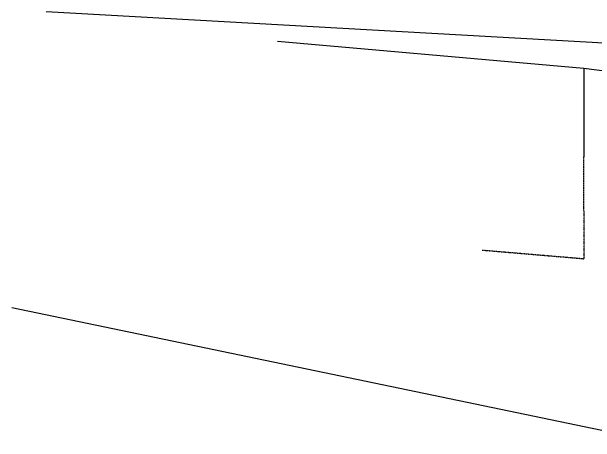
# Model space of a CAD drawing. Header units: millimetres. Extents: x 612074 to 614541, y 1316471 to 1317841.
# Drawn here: x 612074 to 612605, y 1316568 to 1316960 of the extents above; entities that cross this region are included whole.
import ezdxf

# ---------------------------------------------------------------- set-up
doc = ezdxf.new("R2010")
doc.units = ezdxf.units.MM
doc.linetypes.add('HIDDEN', pattern=[0.375, 0.25, -0.125])
doc.layers.add('CAPA ROJA', color=1, linetype='Continuous')

msp = doc.modelspace()

# ---------------------------------------------------------------- linework, layer by layer
at = {"layer": 'CAPA ROJA', "color": 1, "linetype": 'Continuous'}
for p, q in [((612104.93, 1316959.99), (612658.23, 1316929.04)), ((612315.54, 1316933), (612594.22, 1316908.48)), ((612594.22, 1316908.48), (612660.6, 1316900.28)), ((612594.22, 1316908.48), (612594.22, 1316827.7)), ((612073.65, 1316690.35), (612663.19, 1316567.6))]:
    msp.add_line(p, q, dxfattribs=at)
at = {"layer": 'CAPA ROJA', "color": 1, "linetype": 'HIDDEN'}
for p, q in [((612594.75, 1316734.89), (612594.22, 1316827.7)), ((612501.88, 1316742.77), (612594.75, 1316734.89))]:
    msp.add_line(p, q, dxfattribs=at)

doc.saveas('drawing.dxf')
